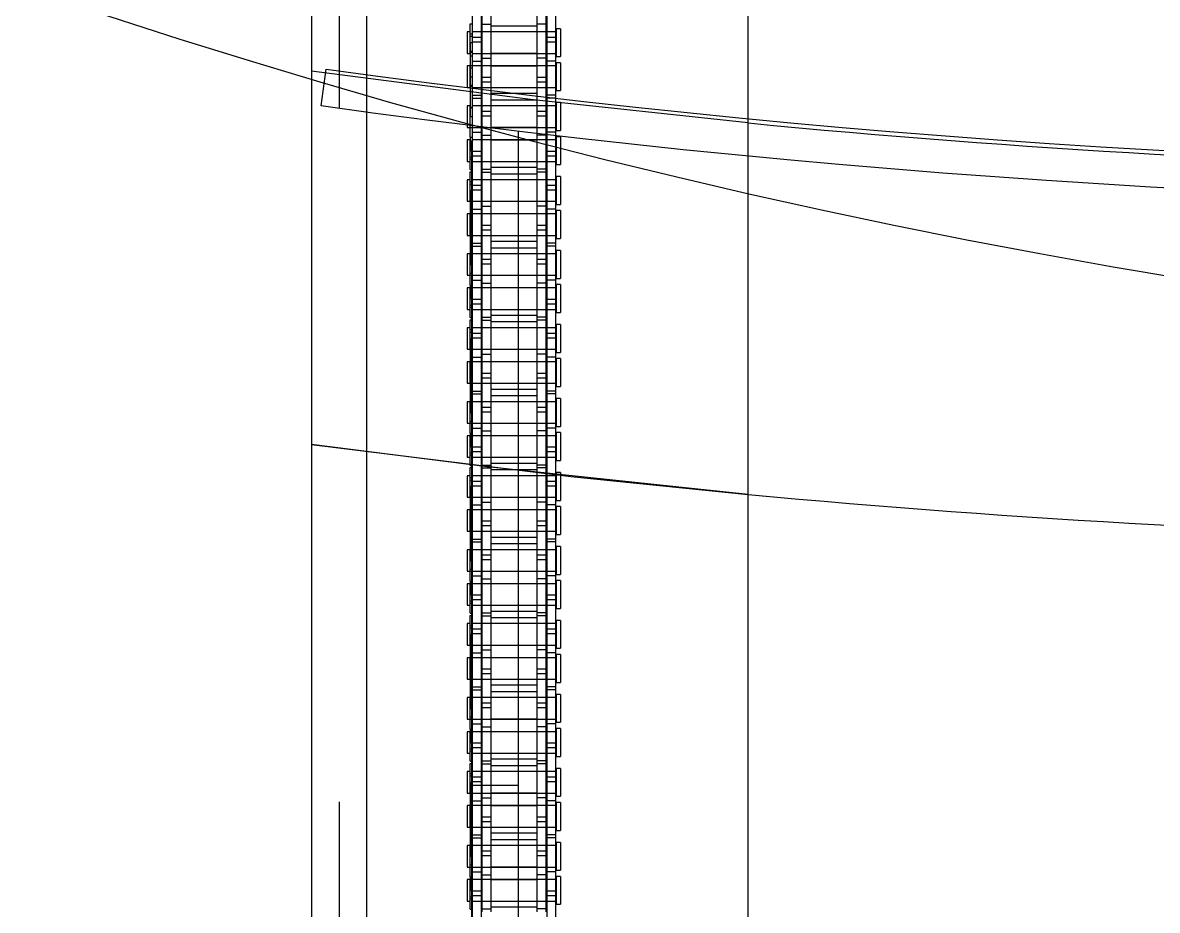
# Model space of a CAD drawing. Header units: metres. Extents: x 0 to 63075, y 0 to 44550.
# Drawn here: x 14051 to 14245.8, y 30337.3 to 30489.7 of the extents above; entities that cross this region are included whole.
import ezdxf

# ---------------------------------------------------------------- set-up
doc = ezdxf.new("R2010")
doc.units = ezdxf.units.M
doc.header["$LTSCALE"] = 75
doc.linetypes.add('HIDDEN2', pattern=[4.7625, 3.175, -1.5875])
for name, color, linetype in [('SDM', 7, 'Continuous'), ('SL1', 8, 'Continuous'), ('SL4', 4, 'Continuous'), ('ST1', 7, 'HIDDEN2')]:
    doc.layers.add(name, color=color, linetype=linetype)

# ---------------------------------------------------------------- blocks, each defined once
blk = doc.blocks.new('A$Cf5d57027')
at = {"layer": 'SL1'}
blk.add_arc((6187.34, 9148.65), 1221.5, 121.07475, 67.29436, dxfattribs=at)
blk = doc.blocks.new('A$Ca53c419a')
at = {"layer": 'SL4'}
for p, q in [((4619.72, 495.77), (3669.71, 495.77)), ((3669.71, 486.24), (4459.48, 486.24)), ((3669.71, 420.77), (4338.53, 420.77))]:
    blk.add_line(p, q, dxfattribs=at)
for radius, start, end in [(1821.51, 174.66806, 179.06464), (1821.5, 174.66803, 179.06464), (1758, 174.47485, 179.03085)]:
    blk.add_arc((5821.72, 251.5), radius, start, end, dxfattribs=at)
at = {"layer": 'ST1'}
for p, q in [((4074.85, 494.09), (4081.14, 493.22)), ((4669.71, 491), (3669.71, 491)), ((3669.71, 486.24), (4459.48, 486.24)), ((3830.73, 468.22), (4071.45, 468.22)), ((3939.19, 468.16), (3930.1, 468.16)), ((3936.9, 468.49), (3936.9, 468.16)), ((3936.9, 468.49), (3940.13, 468.49)), ((3941.97, 469), (3938.28, 469)), ((3938.28, 469), (3938.28, 468.53)), ((3938.28, 468.53), (3941.97, 468.53)), ((3938.28, 468.16), (3938.28, 466.64)), ((3938.28, 468.16), (3938.28, 453.66)), ((3938.65, 468.53), (3938.65, 468.16)), ((3939.02, 468.49), (3939.02, 468.16)), ((3940.05, 468.16), (3939.19, 468.16)), ((3939.19, 466.64), (3939.19, 468.16)), ((3949.15, 468.16), (3940.05, 468.16)), ((3940.05, 468.16), (3940.05, 466.64)), ((3940.13, 468.49), (3940.13, 468.16)), ((3942.42, 468.49), (3940.13, 468.49)), ((3941.6, 468.16), (3941.6, 468.53)), ((3941.75, 468.49), (3941.75, 468.16)), ((3941.97, 468.53), (3941.97, 469)), ((3941.97, 466.64), (3941.97, 468.16)), ((3941.97, 453.66), (3941.97, 468.16)), ((3942.42, 468.49), (3945.97, 468.49)), ((3942.42, 468.49), (3942.42, 468.16)), ((3943.3, 468.16), (3943.3, 466.64)), ((3947.82, 469), (3944.13, 469)), ((3944.13, 469), (3944.13, 468.53)), ((3944.13, 468.53), (3947.82, 468.53)), ((3944.13, 468.49), (3944.13, 466.64)), ((3944.13, 468.16), (3944.13, 453.66)), ((3944.5, 468.53), (3944.5, 468.16)), ((3945.97, 468.49), (3945.97, 468.16)), ((3958.67, 468.49), (3945.97, 468.49)), ((3947.45, 468.16), (3947.45, 468.53)), ((3947.59, 468.49), (3947.59, 468.16)), ((3947.82, 468.53), (3947.82, 469)), ((3947.82, 466.64), (3947.82, 468.16)), ((3947.82, 453.66), (3947.82, 468.16)), ((3949.15, 468.16), (3949.15, 466.64)), ((3955.5, 468.16), (3949.15, 468.16)), ((3949.65, 468.16), (3949.65, 466.64)), ((3954.67, 469), (3950.98, 469)), ((3950.98, 469), (3950.98, 468.53)), ((3950.98, 468.53), (3954.67, 468.53)), ((3950.98, 468.16), (3950.98, 466.64)), ((3950.98, 468.16), (3950.98, 453.66)), ((3951.21, 468.49), (3951.21, 468.16)), ((3951.35, 468.53), (3951.35, 468.16)), ((3952.83, 468.49), (3952.83, 468.16)), ((3954.3, 468.16), (3954.3, 468.53)), ((3954.67, 468.53), (3954.67, 469)), ((3954.67, 466.64), (3954.67, 468.49)), ((3954.67, 453.66), (3954.67, 468.16)), ((3955.5, 468.16), (3955.5, 466.64)), ((3964.59, 468.16), (3955.5, 468.16)), ((3956.38, 468.16), (3956.38, 468.49)), ((3960.52, 469), (3956.83, 469)), ((3956.83, 469), (3956.83, 468.53)), ((3956.83, 468.53), (3960.52, 468.53)), ((3956.83, 468.16), (3956.83, 466.64)), ((3956.83, 468.16), (3956.83, 453.66)), ((3957.06, 468.49), (3957.06, 468.16)), ((3957.2, 468.53), (3957.2, 468.16)), ((3958.18, 468.22), (3958.18, 460.28)), ((3958.67, 468.49), (3958.67, 468.16)), ((3958.67, 468.49), (3961.91, 468.49)), ((3958.75, 466.64), (3958.75, 468.16)), ((3959.61, 468.16), (3959.61, 466.64)), ((3959.78, 468.49), (3959.78, 468.16)), ((3960.15, 468.16), (3960.15, 468.53)), ((3960.52, 468.53), (3960.52, 469)), ((3960.52, 466.64), (3960.52, 468.16)), ((3960.52, 453.66), (3960.52, 468.16)), ((3961.91, 468.49), (3961.91, 468.16)), ((3962.3, 468.49), (3962.3, 468.16)), ((3962.3, 468.49), (3965.53, 468.49)), ((3967.37, 469), (3963.68, 469)), ((3963.68, 469), (3963.68, 468.53)), ((3963.68, 468.53), (3967.37, 468.53)), ((3963.68, 468.16), (3963.68, 466.64)), ((3963.68, 468.16), (3963.68, 453.66)), ((3964.05, 468.53), (3964.05, 468.16)), ((3964.42, 468.49), (3964.42, 468.16)), ((3965.45, 468.16), (3964.59, 468.16)), ((3964.59, 466.64), (3964.59, 468.16)), ((3974.55, 468.16), (3965.45, 468.16)), ((3965.45, 468.16), (3965.45, 466.64)), ((3965.53, 468.49), (3965.53, 468.16)), ((3967.82, 468.49), (3965.53, 468.49)), ((3967, 468.16), (3967, 468.53)), ((3967.15, 468.49), (3967.15, 468.16)), ((3967.37, 468.53), (3967.37, 469)), ((3967.37, 466.64), (3967.37, 468.16)), ((3967.37, 453.66), (3967.37, 468.16)), ((3967.82, 468.49), (3971.37, 468.49)), ((3967.82, 468.49), (3967.82, 468.16)), ((3968.7, 468.16), (3968.7, 466.64)), ((3973.22, 469), (3969.53, 469)), ((3969.53, 469), (3969.53, 468.53)), ((3969.53, 468.53), (3973.22, 468.53)), ((3969.53, 468.49), (3969.53, 466.64)), ((3969.53, 468.16), (3969.53, 453.66)), ((3969.9, 468.53), (3969.9, 468.16)), ((3971.37, 468.49), (3971.37, 468.16)), ((3984.07, 468.49), (3971.37, 468.49)), ((3972.85, 468.16), (3972.85, 468.53)), ((3972.99, 468.49), (3972.99, 468.16)), ((3973.22, 468.53), (3973.22, 469)), ((3973.22, 466.64), (3973.22, 468.16)), ((3973.22, 453.66), (3973.22, 468.16)), ((3974.55, 468.16), (3974.55, 466.64)), ((3980.9, 468.16), (3974.55, 468.16)), ((3975.05, 468.16), (3975.05, 466.64)), ((3980.07, 469), (3976.38, 469)), ((3976.38, 469), (3976.38, 468.53)), ((3976.38, 468.53), (3980.07, 468.53)), ((3976.38, 468.16), (3976.38, 466.64)), ((3976.38, 468.16), (3976.38, 453.66)), ((3976.61, 468.49), (3976.61, 468.16)), ((3976.75, 468.53), (3976.75, 468.16)), ((3978.23, 468.49), (3978.23, 468.16)), ((3979.7, 468.16), (3979.7, 468.53)), ((3980.07, 468.53), (3980.07, 469)), ((3980.07, 466.64), (3980.07, 468.49)), ((3980.07, 453.66), (3980.07, 468.16)), ((3980.9, 468.16), (3980.9, 466.64)), ((3989.99, 468.16), (3980.9, 468.16)), ((3981.78, 468.16), (3981.78, 468.49)), ((3985.92, 469), (3982.23, 469)), ((3982.23, 469), (3982.23, 468.53)), ((3982.23, 468.53), (3985.92, 468.53)), ((3982.23, 468.16), (3982.23, 466.64)), ((3982.23, 468.16), (3982.23, 453.66)), ((3982.46, 468.49), (3982.46, 468.16)), ((3982.6, 468.53), (3982.6, 468.16)), ((3984.07, 468.49), (3984.07, 468.16)), ((3984.07, 468.49), (3987.31, 468.49)), ((3984.15, 466.64), (3984.15, 468.16)), ((3985.01, 468.16), (3985.01, 466.64)), ((3985.18, 468.49), (3985.18, 468.16)), ((3985.55, 468.16), (3985.55, 468.53)), ((3985.92, 468.53), (3985.92, 469)), ((3985.92, 466.64), (3985.92, 468.16)), ((3985.92, 453.66), (3985.92, 468.16)), ((3987.31, 468.49), (3987.31, 468.16)), ((3987.7, 468.49), (3987.7, 468.16)), ((3987.7, 468.49), (3990.93, 468.49)), ((3992.77, 469), (3989.08, 469)), ((3989.08, 469), (3989.08, 468.53)), ((3989.08, 468.53), (3992.77, 468.53)), ((3989.08, 468.16), (3989.08, 466.64)), ((3989.08, 468.16), (3989.08, 453.66)), ((3989.45, 468.53), (3989.45, 468.16)), ((3989.82, 468.49), (3989.82, 468.16)), ((3990.85, 468.16), (3989.99, 468.16)), ((3989.99, 466.64), (3989.99, 468.16)), ((3999.95, 468.16), (3990.85, 468.16)), ((3990.85, 468.16), (3990.85, 466.64)), ((3990.93, 468.49), (3990.93, 468.16)), ((3993.22, 468.49), (3990.93, 468.49)), ((3992.4, 468.16), (3992.4, 468.53)), ((3992.55, 468.49), (3992.55, 468.16)), ((3992.77, 468.53), (3992.77, 469)), ((3992.77, 466.64), (3992.77, 468.16)), ((3992.77, 453.66), (3992.77, 468.16)), ((3993.22, 468.49), (3996.77, 468.49)), ((3993.22, 468.49), (3993.22, 468.16)), ((3994.1, 468.16), (3994.1, 466.64)), ((3998.62, 469), (3994.93, 469)), ((3994.93, 469), (3994.93, 468.53)), ((3994.93, 468.53), (3998.62, 468.53)), ((3994.93, 468.49), (3994.93, 466.64)), ((3994.93, 468.16), (3994.93, 453.66)), ((3995.3, 468.53), (3995.3, 468.16)), ((3996.77, 468.49), (3996.77, 468.16)), ((4009.47, 468.49), (3996.77, 468.49)), ((3998.25, 468.16), (3998.25, 468.53)), ((3998.39, 468.49), (3998.39, 468.16)), ((3998.62, 468.53), (3998.62, 469)), ((3998.62, 466.64), (3998.62, 468.16)), ((3998.62, 453.66), (3998.62, 468.16)), ((3999.95, 468.16), (3999.95, 466.64)), ((4006.3, 468.16), (3999.95, 468.16)), ((4000.45, 468.16), (4000.45, 466.64)), ((4005.47, 469), (4001.78, 469)), ((4001.78, 469), (4001.78, 468.53)), ((4001.78, 468.53), (4005.47, 468.53)), ((4001.78, 468.16), (4001.78, 466.64)), ((4001.78, 468.16), (4001.78, 453.66)), ((4002.01, 468.49), (4002.01, 468.16)), ((4002.15, 468.53), (4002.15, 468.16)), ((4003.63, 468.49), (4003.63, 468.16)), ((4005.1, 468.16), (4005.1, 468.53)), ((4005.47, 468.53), (4005.47, 469)), ((4005.47, 466.64), (4005.47, 468.49)), ((4005.47, 453.66), (4005.47, 468.16)), ((4006.3, 468.16), (4006.3, 466.64)), ((4015.39, 468.16), (4006.3, 468.16)), ((4007.18, 468.16), (4007.18, 468.49)), ((4011.32, 469), (4007.63, 469)), ((4007.63, 469), (4007.63, 468.53)), ((4007.63, 468.53), (4011.32, 468.53)), ((4007.63, 468.16), (4007.63, 466.64)), ((4007.63, 468.16), (4007.63, 453.66)), ((4007.86, 468.49), (4007.86, 468.16)), ((4008, 468.53), (4008, 468.16)), ((4009.47, 468.49), (4009.47, 468.16)), ((4009.47, 468.49), (4012.71, 468.49)), ((4009.55, 466.64), (4009.55, 468.16)), ((4010.41, 468.16), (4010.41, 466.64)), ((4010.58, 468.49), (4010.58, 468.16)), ((4010.95, 468.16), (4010.95, 468.53)), ((4011.32, 468.53), (4011.32, 469)), ((4011.32, 466.64), (4011.32, 468.16)), ((4011.32, 453.66), (4011.32, 468.16)), ((4012.71, 468.49), (4012.71, 468.16)), ((4013.1, 468.49), (4013.1, 468.16)), ((4013.1, 468.49), (4016.33, 468.49)), ((4018.17, 469), (4014.48, 469)), ((4014.48, 469), (4014.48, 468.53)), ((4014.48, 468.53), (4018.17, 468.53)), ((4014.48, 468.16), (4014.48, 466.64)), ((4014.48, 468.16), (4014.48, 453.66)), ((4014.85, 468.53), (4014.85, 468.16)), ((4015.22, 468.49), (4015.22, 468.16)), ((4016.25, 468.16), (4015.39, 468.16)), ((4015.39, 466.64), (4015.39, 468.16)), ((4025.35, 468.16), (4016.25, 468.16)), ((4016.25, 468.16), (4016.25, 466.64)), ((4016.33, 468.49), (4016.33, 468.16)), ((4018.62, 468.49), (4016.33, 468.49)), ((4017.8, 468.16), (4017.8, 468.53)), ((4017.95, 468.49), (4017.95, 468.16)), ((4018.17, 468.53), (4018.17, 469)), ((4018.17, 466.64), (4018.17, 468.16)), ((4018.17, 453.66), (4018.17, 468.16)), ((4018.62, 468.49), (4022.17, 468.49)), ((4018.62, 468.49), (4018.62, 468.16)), ((4019.5, 468.16), (4019.5, 466.64)), ((4024.02, 469), (4020.33, 469)), ((4020.33, 469), (4020.33, 468.53)), ((4020.33, 468.53), (4024.02, 468.53)), ((4020.33, 468.49), (4020.33, 466.64)), ((4020.33, 468.16), (4020.33, 453.66)), ((4020.7, 468.53), (4020.7, 468.16)), ((4022.17, 468.49), (4022.17, 468.16)), ((4034.87, 468.49), (4022.17, 468.49)), ((4023.65, 468.16), (4023.65, 468.53)), ((4023.79, 468.49), (4023.79, 468.16)), ((4024.02, 468.53), (4024.02, 469)), ((4024.02, 466.64), (4024.02, 468.16)), ((4024.02, 453.66), (4024.02, 468.16)), ((4025.35, 468.16), (4025.35, 466.64)), ((4031.7, 468.16), (4025.35, 468.16)), ((4025.85, 468.16), (4025.85, 466.64)), ((4030.87, 469), (4027.18, 469)), ((4027.18, 469), (4027.18, 468.53)), ((4027.18, 468.53), (4030.87, 468.53)), ((4027.18, 468.16), (4027.18, 466.64)), ((4027.18, 468.16), (4027.18, 453.66)), ((4027.41, 468.49), (4027.41, 468.16)), ((4027.55, 468.53), (4027.55, 468.16)), ((4029.03, 468.49), (4029.03, 468.16)), ((4030.5, 468.16), (4030.5, 468.53)), ((4030.87, 468.53), (4030.87, 469)), ((4030.87, 466.64), (4030.87, 468.49)), ((4030.87, 453.66), (4030.87, 468.16)), ((4031.7, 468.16), (4031.7, 466.64)), ((4040.79, 468.16), (4031.7, 468.16)), ((4032.58, 468.16), (4032.58, 468.49)), ((4036.72, 469), (4033.03, 469)), ((4033.03, 469), (4033.03, 468.53)), ((4033.03, 468.53), (4036.72, 468.53)), ((4033.03, 468.16), (4033.03, 466.64)), ((4033.03, 468.16), (4033.03, 453.66)), ((4033.26, 468.49), (4033.26, 468.16)), ((4033.4, 468.53), (4033.4, 468.16)), ((4034.87, 468.49), (4034.87, 468.16)), ((4034.87, 468.49), (4038.11, 468.49)), ((4034.95, 466.64), (4034.95, 468.16)), ((4035.81, 468.16), (4035.81, 466.64)), ((4035.98, 468.49), (4035.98, 468.16)), ((4036.35, 468.16), (4036.35, 468.53)), ((4036.72, 468.53), (4036.72, 469)), ((4036.72, 466.64), (4036.72, 468.16)), ((4036.72, 453.66), (4036.72, 468.16)), ((4038.11, 468.49), (4038.11, 468.16)), ((4038.5, 468.49), (4038.5, 468.16)), ((4038.5, 468.49), (4041.73, 468.49)), ((4043.57, 469), (4039.88, 469)), ((4039.88, 469), (4039.88, 468.53)), ((4039.88, 468.53), (4043.57, 468.53)), ((4039.88, 468.16), (4039.88, 466.64)), ((4039.88, 468.16), (4039.88, 453.66)), ((4040.25, 468.53), (4040.25, 468.16)), ((4040.62, 468.49), (4040.62, 468.16)), ((4041.65, 468.16), (4040.79, 468.16)), ((4040.79, 466.64), (4040.79, 468.16)), ((4050.75, 468.16), (4041.65, 468.16)), ((4041.65, 468.16), (4041.65, 466.64)), ((4041.73, 468.49), (4041.73, 468.16)), ((4044.02, 468.49), (4041.73, 468.49)), ((4043.2, 468.16), (4043.2, 468.53)), ((4043.35, 468.49), (4043.35, 468.16)), ((4043.57, 468.53), (4043.57, 469)), ((4043.57, 466.64), (4043.57, 468.16)), ((4043.57, 453.66), (4043.57, 468.16)), ((4044.02, 468.49), (4047.57, 468.49)), ((4044.02, 468.49), (4044.02, 468.16)), ((4044.9, 468.16), (4044.9, 466.64)), ((4049.42, 469), (4045.73, 469)), ((4045.73, 469), (4045.73, 468.53)), ((4045.73, 468.53), (4049.42, 468.53)), ((4045.73, 468.49), (4045.73, 466.64)), ((4045.73, 468.16), (4045.73, 453.66)), ((4046.1, 468.53), (4046.1, 468.16)), ((4047.57, 468.49), (4047.57, 468.16)), ((4060.27, 468.49), (4047.57, 468.49)), ((4049.05, 468.16), (4049.05, 468.53)), ((4049.19, 468.49), (4049.19, 468.16)), ((4049.42, 468.53), (4049.42, 469)), ((4049.42, 466.64), (4049.42, 468.16)), ((4049.42, 453.66), (4049.42, 468.16)), ((4050.75, 468.16), (4050.75, 466.64)), ((4057.1, 468.16), (4050.75, 468.16)), ((4051.25, 468.16), (4051.25, 466.64)), ((4056.27, 469), (4052.58, 469)), ((4052.58, 469), (4052.58, 468.53)), ((4052.58, 468.53), (4056.27, 468.53)), ((4052.58, 468.16), (4052.58, 466.64)), ((4052.58, 468.16), (4052.58, 453.66)), ((4052.81, 468.49), (4052.81, 468.16)), ((4052.95, 468.53), (4052.95, 468.16)), ((4054.43, 468.49), (4054.43, 468.16)), ((4055.9, 468.16), (4055.9, 468.53)), ((4056.27, 468.53), (4056.27, 469)), ((4056.27, 466.64), (4056.27, 468.49)), ((4056.27, 453.66), (4056.27, 468.16)), ((4057.1, 468.16), (4057.1, 466.64)), ((4066.19, 468.16), (4057.1, 468.16)), ((4057.98, 468.16), (4057.98, 468.49)), ((4062.12, 469), (4058.43, 469)), ((4058.43, 469), (4058.43, 468.53)), ((4058.43, 468.53), (4062.12, 468.53)), ((4058.43, 468.16), (4058.43, 466.64)), ((4058.43, 468.16), (4058.43, 453.66)), ((4058.66, 468.49), (4058.66, 468.16)), ((4058.8, 468.53), (4058.8, 468.16)), ((4060.27, 468.49), (4060.27, 468.16)), ((4060.27, 468.49), (4063.51, 468.49)), ((4060.35, 466.64), (4060.35, 468.16)), ((4061.21, 468.16), (4061.21, 466.64)), ((4061.38, 468.49), (4061.38, 468.16)), ((4061.75, 468.16), (4061.75, 468.53)), ((4062.12, 468.53), (4062.12, 469)), ((4062.12, 466.64), (4062.12, 468.16)), ((4062.12, 453.66), (4062.12, 468.16)), ((4063.51, 468.49), (4063.51, 468.16)), ((4063.9, 468.49), (4063.9, 468.16)), ((4063.9, 468.49), (4067.13, 468.49)), ((4068.97, 469), (4065.28, 469)), ((4065.28, 469), (4065.28, 468.53)), ((4065.28, 468.53), (4068.97, 468.53)), ((4065.28, 468.16), (4065.28, 466.64)), ((4065.28, 468.16), (4065.28, 453.66)), ((4065.65, 468.53), (4065.65, 468.16)), ((4066.02, 468.49), (4066.02, 468.16)), ((4067.05, 468.16), (4066.19, 468.16)), ((4066.19, 466.64), (4066.19, 468.16)), ((4076.15, 468.16), (4067.05, 468.16)), ((4067.05, 468.16), (4067.05, 466.64)), ((4067.13, 468.49), (4067.13, 468.16)), ((4069.42, 468.49), (4067.13, 468.49)), ((4068.6, 468.16), (4068.6, 468.53)), ((4068.75, 468.49), (4068.75, 468.16)), ((4068.97, 468.53), (4068.97, 469)), ((4068.97, 466.64), (4068.97, 468.16)), ((4068.97, 453.66), (4068.97, 468.16)), ((4069.42, 468.49), (4072.97, 468.49)), ((4069.42, 468.49), (4069.42, 468.16)), ((4070.3, 468.16), (4070.3, 466.64)), ((4074.82, 469), (4071.13, 469)), ((4071.13, 469), (4071.13, 468.53)), ((4071.13, 468.53), (4074.82, 468.53)), ((4071.13, 468.49), (4071.13, 466.64)), ((4071.13, 468.16), (4071.13, 453.66)), ((4071.5, 468.53), (4071.5, 468.16)), ((4072.97, 468.49), (4072.97, 468.16)), ((4085.67, 468.49), (4072.97, 468.49)), ((4074.45, 468.16), (4074.45, 468.53)), ((4074.59, 468.49), (4074.59, 468.16)), ((4074.82, 468.53), (4074.82, 469)), ((4074.82, 466.64), (4074.82, 468.16)), ((4074.82, 453.66), (4074.82, 468.16)), ((4076.15, 468.16), (4076.15, 466.64)), ((4082.5, 468.16), (4076.15, 468.16)), ((4076.65, 468.16), (4076.65, 466.64)), ((4081.67, 469), (4077.98, 469)), ((4077.98, 469), (4077.98, 468.53)), ((4077.98, 468.53), (4081.67, 468.53)), ((4077.98, 468.16), (4077.98, 466.64)), ((4077.98, 468.16), (4077.98, 453.66)), ((4078.21, 468.49), (4078.21, 468.16)), ((4078.35, 468.53), (4078.35, 468.16)), ((4079.83, 468.49), (4079.83, 468.16)), ((4081.3, 468.16), (4081.3, 468.53)), ((4081.67, 468.53), (4081.67, 469)), ((4081.67, 466.64), (4081.67, 468.49)), ((4081.67, 453.66), (4081.67, 468.16)), ((4082.5, 468.16), (4082.5, 466.64)), ((4091.59, 468.16), (4082.5, 468.16)), ((4083.38, 468.16), (4083.38, 468.49)), ((4087.52, 469), (4083.83, 469)), ((4083.83, 469), (4083.83, 468.53)), ((4083.83, 468.53), (4087.52, 468.53)), ((4083.83, 468.16), (4083.83, 466.64)), ((4083.83, 468.16), (4083.83, 453.66)), ((4084.06, 468.49), (4084.06, 468.16)), ((4084.2, 468.53), (4084.2, 468.16)), ((4085.67, 468.49), (4085.67, 468.16)), ((4085.67, 468.49), (4088.91, 468.49)), ((4085.75, 466.64), (4085.75, 468.16)), ((4086.61, 468.16), (4086.61, 466.64)), ((4086.78, 468.49), (4086.78, 468.16)), ((4087.15, 468.16), (4087.15, 468.53)), ((4087.52, 468.53), (4087.52, 469)), ((4087.52, 466.64), (4087.52, 468.16)), ((4087.52, 453.66), (4087.52, 468.16)), ((4088.91, 468.49), (4088.91, 468.16)), ((3939.19, 466.64), (3930.1, 466.64)), ((3942.8, 466.49), (3936.45, 466.49)), ((3936.95, 466.49), (3936.95, 464.97)), ((3938.28, 466.49), (3938.28, 464.97)), ((3940.05, 466.64), (3939.19, 466.64)), ((3949.15, 466.64), (3940.05, 466.64)), ((3941.97, 464.97), (3941.97, 466.49)), ((3942.8, 466.49), (3942.8, 464.97)), ((3951.89, 466.49), (3942.8, 466.49)), ((3944.13, 466.49), (3944.13, 464.97)), ((3946.05, 464.97), (3946.05, 466.49)), ((3946.91, 466.49), (3946.91, 464.97)), ((3947.82, 464.97), (3947.82, 466.49)), ((3955.5, 466.64), (3949.15, 466.64)), ((3950.98, 466.49), (3950.98, 464.97)), ((3952.75, 466.49), (3951.89, 466.49)), ((3951.89, 464.97), (3951.89, 466.49)), ((3961.85, 466.49), (3952.75, 466.49)), ((3952.75, 466.49), (3952.75, 464.97)), ((3954.67, 464.97), (3954.67, 466.49)), ((3964.59, 466.64), (3955.5, 466.64)), ((3956, 466.49), (3956, 464.97)), ((3956.83, 466.49), (3956.83, 464.97)), ((3960.52, 464.97), (3960.52, 466.49)), ((3961.85, 466.49), (3961.85, 464.97)), ((3968.2, 466.49), (3961.85, 466.49)), ((3962.35, 466.49), (3962.35, 464.97)), ((3963.68, 466.49), (3963.68, 464.97)), ((3965.45, 466.64), (3964.59, 466.64)), ((3974.55, 466.64), (3965.45, 466.64)), ((3967.37, 464.97), (3967.37, 466.49)), ((3968.2, 466.49), (3968.2, 464.97)), ((3977.29, 466.49), (3968.2, 466.49)), ((3969.53, 466.49), (3969.53, 464.97)), ((3971.45, 464.97), (3971.45, 466.49)), ((3972.31, 466.49), (3972.31, 464.97)), ((3973.22, 464.97), (3973.22, 466.49)), ((3980.9, 466.64), (3974.55, 466.64)), ((3976.38, 466.49), (3976.38, 464.97)), ((3978.15, 466.49), (3977.29, 466.49)), ((3977.29, 464.97), (3977.29, 466.49)), ((3987.25, 466.49), (3978.15, 466.49)), ((3978.15, 466.49), (3978.15, 464.97)), ((3980.07, 464.97), (3980.07, 466.49)), ((3989.99, 466.64), (3980.9, 466.64)), ((3981.4, 466.49), (3981.4, 464.97)), ((3982.23, 466.49), (3982.23, 464.97)), ((3985.92, 464.97), (3985.92, 466.49)), ((3987.25, 466.49), (3987.25, 464.97)), ((3993.6, 466.49), (3987.25, 466.49)), ((3987.75, 466.49), (3987.75, 464.97)), ((3989.08, 466.49), (3989.08, 464.97)), ((3990.85, 466.64), (3989.99, 466.64)), ((3999.95, 466.64), (3990.85, 466.64)), ((3992.77, 464.97), (3992.77, 466.49)), ((3993.6, 466.49), (3993.6, 464.97)), ((4002.69, 466.49), (3993.6, 466.49)), ((3994.93, 466.49), (3994.93, 464.97)), ((3996.85, 464.97), (3996.85, 466.49)), ((3997.71, 466.49), (3997.71, 464.97)), ((3998.62, 464.97), (3998.62, 466.49)), ((4006.3, 466.64), (3999.95, 466.64)), ((4001.78, 466.49), (4001.78, 464.97)), ((4003.55, 466.49), (4002.69, 466.49)), ((4002.69, 464.97), (4002.69, 466.49)), ((4012.65, 466.49), (4003.55, 466.49)), ((4003.55, 466.49), (4003.55, 464.97)), ((4005.47, 464.97), (4005.47, 466.49)), ((4015.39, 466.64), (4006.3, 466.64)), ((4006.8, 466.49), (4006.8, 464.97)), ((4007.63, 466.49), (4007.63, 464.97)), ((4011.32, 464.97), (4011.32, 466.49)), ((4012.65, 466.49), (4012.65, 464.97)), ((4019, 466.49), (4012.65, 466.49)), ((4013.15, 466.49), (4013.15, 464.97)), ((4014.48, 466.49), (4014.48, 464.97)), ((4016.25, 466.64), (4015.39, 466.64)), ((4025.35, 466.64), (4016.25, 466.64)), ((4018.17, 464.97), (4018.17, 466.49)), ((4019, 466.49), (4019, 464.97)), ((4028.09, 466.49), (4019, 466.49)), ((4020.33, 466.49), (4020.33, 464.97)), ((4022.25, 464.97), (4022.25, 466.49)), ((4023.11, 466.49), (4023.11, 464.97)), ((4024.02, 464.97), (4024.02, 466.49)), ((4031.7, 466.64), (4025.35, 466.64)), ((4027.18, 466.49), (4027.18, 464.97)), ((4028.95, 466.49), (4028.09, 466.49)), ((4028.09, 464.97), (4028.09, 466.49)), ((4038.05, 466.49), (4028.95, 466.49)), ((4028.95, 466.49), (4028.95, 464.97)), ((4030.87, 464.97), (4030.87, 466.49)), ((4040.79, 466.64), (4031.7, 466.64)), ((4032.2, 466.49), (4032.2, 464.97)), ((4033.03, 466.49), (4033.03, 464.97)), ((4036.72, 464.97), (4036.72, 466.49)), ((4038.05, 466.49), (4038.05, 464.97)), ((4044.4, 466.49), (4038.05, 466.49)), ((4038.55, 466.49), (4038.55, 464.97)), ((4039.88, 466.49), (4039.88, 464.97)), ((4041.65, 466.64), (4040.79, 466.64)), ((4050.75, 466.64), (4041.65, 466.64)), ((4043.57, 464.97), (4043.57, 466.49)), ((4044.4, 466.49), (4044.4, 464.97)), ((4053.49, 466.49), (4044.4, 466.49)), ((4045.73, 466.49), (4045.73, 464.97)), ((4047.65, 464.97), (4047.65, 466.49)), ((4048.51, 466.49), (4048.51, 464.97)), ((4049.42, 464.97), (4049.42, 466.49)), ((4057.1, 466.64), (4050.75, 466.64)), ((4052.58, 466.49), (4052.58, 464.97)), ((4054.35, 466.49), (4053.49, 466.49)), ((4053.49, 464.97), (4053.49, 466.49)), ((4063.45, 466.49), (4054.35, 466.49)), ((4054.35, 466.49), (4054.35, 464.97)), ((4056.27, 464.97), (4056.27, 466.49)), ((4066.19, 466.64), (4057.1, 466.64)), ((4057.6, 466.49), (4057.6, 464.97)), ((4058.43, 466.49), (4058.43, 464.97)), ((4062.12, 464.97), (4062.12, 466.49)), ((4063.45, 466.49), (4063.45, 464.97)), ((4069.8, 466.49), (4063.45, 466.49)), ((4063.95, 466.49), (4063.95, 464.97)), ((4065.28, 466.49), (4065.28, 464.97)), ((4067.05, 466.64), (4066.19, 466.64)), ((4076.15, 466.64), (4067.05, 466.64)), ((4068.97, 464.97), (4068.97, 466.49)), ((4069.8, 466.49), (4069.8, 464.97)), ((4078.89, 466.49), (4069.8, 466.49)), ((4071.13, 466.49), (4071.13, 464.97)), ((4073.05, 464.97), (4073.05, 466.49)), ((4073.91, 466.49), (4073.91, 464.97)), ((4074.82, 464.97), (4074.82, 466.49)), ((4082.5, 466.64), (4076.15, 466.64)), ((4077.98, 466.49), (4077.98, 464.97)), ((4079.75, 466.49), (4078.89, 466.49)), ((4078.89, 464.97), (4078.89, 466.49)), ((4088.85, 466.49), (4079.75, 466.49)), ((4079.75, 466.49), (4079.75, 464.97)), ((4081.67, 464.97), (4081.67, 466.49)), ((4091.59, 466.64), (4082.5, 466.64)), ((4083, 466.49), (4083, 464.97)), ((4083.83, 466.49), (4083.83, 464.97)), ((4087.52, 464.97), (4087.52, 466.49)), ((4088.85, 466.49), (4088.85, 464.97)), ((4095.2, 466.49), (4088.85, 466.49)), ((3942.8, 464.97), (3936.45, 464.97)), ((3937.23, 457.04), (3937.23, 464.97)), ((3938.28, 464.97), (3938.28, 457.04)), ((3941.97, 457.04), (3941.97, 464.97)), ((3942.01, 464.97), (3942.01, 457.04)), ((3951.89, 464.97), (3942.8, 464.97)), ((3944.09, 457.04), (3944.09, 464.97)), ((3944.13, 464.97), (3944.13, 457.04)), ((3947.82, 457.04), (3947.82, 464.97)), ((3948.87, 464.97), (3948.87, 457.04)), ((3949.93, 457.04), (3949.93, 464.97)), ((3950.98, 464.97), (3950.98, 457.04)), ((3952.75, 464.97), (3951.89, 464.97)), ((3961.85, 464.97), (3952.75, 464.97)), ((3954.67, 457.04), (3954.67, 464.97)), ((3954.71, 464.97), (3954.71, 457.04)), ((3956.79, 457.04), (3956.79, 464.97)), ((3956.83, 464.97), (3956.83, 457.04)), ((3960.52, 457.04), (3960.52, 464.97)), ((3961.57, 464.97), (3961.57, 457.04)), ((3968.2, 464.97), (3961.85, 464.97)), ((3962.63, 457.04), (3962.63, 464.97)), ((3963.68, 464.97), (3963.68, 457.04)), ((3967.37, 457.04), (3967.37, 464.97)), ((3967.41, 464.97), (3967.41, 457.04)), ((3977.29, 464.97), (3968.2, 464.97)), ((3969.49, 457.04), (3969.49, 464.97)), ((3969.53, 464.97), (3969.53, 457.04)), ((3973.22, 457.04), (3973.22, 464.97)), ((3974.27, 464.97), (3974.27, 457.04)), ((3975.33, 457.04), (3975.33, 464.97)), ((3976.38, 464.97), (3976.38, 457.04)), ((3978.15, 464.97), (3977.29, 464.97)), ((3987.25, 464.97), (3978.15, 464.97)), ((3980.07, 457.04), (3980.07, 464.97)), ((3980.11, 464.97), (3980.11, 457.04)), ((3982.19, 457.04), (3982.19, 464.97)), ((3982.23, 464.97), (3982.23, 457.04)), ((3985.92, 457.04), (3985.92, 464.97)), ((3986.97, 464.97), (3986.97, 457.04)), ((3993.6, 464.97), (3987.25, 464.97)), ((3988.03, 457.04), (3988.03, 464.97)), ((3989.08, 464.97), (3989.08, 457.04)), ((3992.77, 457.04), (3992.77, 464.97)), ((3992.81, 464.97), (3992.81, 457.04)), ((4002.69, 464.97), (3993.6, 464.97)), ((3994.89, 457.04), (3994.89, 464.97)), ((3994.93, 464.97), (3994.93, 457.04)), ((3998.62, 457.04), (3998.62, 464.97)), ((3999.67, 464.97), (3999.67, 457.04)), ((4000.73, 457.04), (4000.73, 464.97)), ((4001.78, 464.97), (4001.78, 457.04)), ((4003.55, 464.97), (4002.69, 464.97)), ((4012.65, 464.97), (4003.55, 464.97)), ((4005.47, 457.04), (4005.47, 464.97)), ((4005.51, 464.97), (4005.51, 457.04)), ((4007.59, 457.04), (4007.59, 464.97)), ((4007.63, 464.97), (4007.63, 457.04)), ((4011.32, 457.04), (4011.32, 464.97)), ((4012.37, 464.97), (4012.37, 457.04)), ((4019, 464.97), (4012.65, 464.97)), ((4013.43, 457.04), (4013.43, 464.97)), ((4014.48, 464.97), (4014.48, 457.04)), ((4018.17, 457.04), (4018.17, 464.97)), ((4018.21, 464.97), (4018.21, 457.04)), ((4028.09, 464.97), (4019, 464.97)), ((4020.29, 457.04), (4020.29, 464.97)), ((4020.33, 464.97), (4020.33, 457.04)), ((4024.02, 457.04), (4024.02, 464.97)), ((4025.07, 464.97), (4025.07, 457.04)), ((4026.13, 457.04), (4026.13, 464.97)), ((4027.18, 464.97), (4027.18, 457.04)), ((4028.95, 464.97), (4028.09, 464.97)), ((4038.05, 464.97), (4028.95, 464.97)), ((4030.87, 457.04), (4030.87, 464.97)), ((4030.91, 464.97), (4030.91, 457.04)), ((4032.99, 457.04), (4032.99, 464.97)), ((4033.03, 464.97), (4033.03, 457.04)), ((4036.72, 457.04), (4036.72, 464.97)), ((4037.77, 464.97), (4037.77, 457.04)), ((4044.4, 464.97), (4038.05, 464.97)), ((4038.83, 457.04), (4038.83, 464.97)), ((4039.88, 464.97), (4039.88, 457.04)), ((4043.57, 457.04), (4043.57, 464.97)), ((4043.61, 464.97), (4043.61, 457.04)), ((4053.49, 464.97), (4044.4, 464.97)), ((4045.69, 457.04), (4045.69, 464.97)), ((4045.73, 464.97), (4045.73, 457.04)), ((4049.42, 457.04), (4049.42, 464.97)), ((4050.47, 464.97), (4050.47, 457.04)), ((4051.53, 457.04), (4051.53, 464.97)), ((4052.58, 464.97), (4052.58, 457.04)), ((4054.35, 464.97), (4053.49, 464.97)), ((4063.45, 464.97), (4054.35, 464.97)), ((4056.27, 457.04), (4056.27, 464.97)), ((4056.31, 464.97), (4056.31, 457.04)), ((4058.39, 457.04), (4058.39, 464.97)), ((4058.43, 464.97), (4058.43, 457.04)), ((4062.12, 457.04), (4062.12, 464.97)), ((4063.17, 464.97), (4063.17, 457.04)), ((4069.8, 464.97), (4063.45, 464.97)), ((4064.23, 457.04), (4064.23, 464.97)), ((4065.28, 464.97), (4065.28, 457.04)), ((4068.97, 457.04), (4068.97, 464.97)), ((4069.01, 464.97), (4069.01, 457.04)), ((4078.89, 464.97), (4069.8, 464.97)), ((4071.09, 457.04), (4071.09, 464.97)), ((4071.13, 464.97), (4071.13, 457.04)), ((4074.82, 457.04), (4074.82, 464.97)), ((4075.87, 464.97), (4075.87, 457.04)), ((4076.93, 457.04), (4076.93, 464.97)), ((4077.98, 464.97), (4077.98, 457.04)), ((4079.75, 464.97), (4078.89, 464.97)), ((4088.85, 464.97), (4079.75, 464.97)), ((4081.67, 457.04), (4081.67, 464.97)), ((4081.71, 464.97), (4081.71, 457.04)), ((4083.79, 457.04), (4083.79, 464.97)), ((4083.83, 464.97), (4083.83, 457.04)), ((4087.52, 457.04), (4087.52, 464.97)), ((4088.57, 464.97), (4088.57, 457.04)), ((4095.2, 464.97), (4088.85, 464.97)), ((4070.49, 460.28), (3830.73, 460.28)), ((3942.8, 457.04), (3936.45, 457.04)), ((3936.95, 455.52), (3936.95, 457.04)), ((3938.28, 457.04), (3938.28, 455.52)), ((3941.97, 455.52), (3941.97, 457.04)), ((3942.8, 455.52), (3942.8, 457.04)), ((3951.89, 457.04), (3942.8, 457.04)), ((3944.13, 457.04), (3944.13, 455.52)), ((3946.05, 455.52), (3946.05, 457.04)), ((3946.91, 457.04), (3946.91, 455.52)), ((3947.82, 455.52), (3947.82, 457.04)), ((3950.98, 457.04), (3950.98, 455.52)), ((3952.75, 457.04), (3951.89, 457.04)), ((3951.89, 455.52), (3951.89, 457.04)), ((3961.85, 457.04), (3952.75, 457.04)), ((3952.75, 457.04), (3952.75, 455.52)), ((3954.67, 455.52), (3954.67, 457.04)), ((3956, 455.52), (3956, 457.04)), ((3956.83, 457.04), (3956.83, 455.52)), ((3960.52, 455.52), (3960.52, 457.04)), ((3961.85, 455.52), (3961.85, 457.04)), ((3968.2, 457.04), (3961.85, 457.04)), ((3962.35, 455.52), (3962.35, 457.04)), ((3963.68, 457.04), (3963.68, 455.52)), ((3967.37, 455.52), (3967.37, 457.04)), ((3968.2, 455.52), (3968.2, 457.04)), ((3977.29, 457.04), (3968.2, 457.04)), ((3969.53, 457.04), (3969.53, 455.52)), ((3971.45, 455.52), (3971.45, 457.04)), ((3972.31, 457.04), (3972.31, 455.52)), ((3973.22, 455.52), (3973.22, 457.04)), ((3976.38, 457.04), (3976.38, 455.52)), ((3978.15, 457.04), (3977.29, 457.04)), ((3977.29, 455.52), (3977.29, 457.04)), ((3987.25, 457.04), (3978.15, 457.04)), ((3978.15, 457.04), (3978.15, 455.52)), ((3980.07, 455.52), (3980.07, 457.04)), ((3981.4, 455.52), (3981.4, 457.04)), ((3982.23, 457.04), (3982.23, 455.52)), ((3985.92, 455.52), (3985.92, 457.04)), ((3987.25, 455.52), (3987.25, 457.04)), ((3993.6, 457.04), (3987.25, 457.04)), ((3987.75, 455.52), (3987.75, 457.04)), ((3989.08, 457.04), (3989.08, 455.52)), ((3992.77, 455.52), (3992.77, 457.04)), ((3993.6, 455.52), (3993.6, 457.04)), ((4002.69, 457.04), (3993.6, 457.04)), ((3994.93, 457.04), (3994.93, 455.52)), ((3996.85, 455.52), (3996.85, 457.04)), ((3997.71, 457.04), (3997.71, 455.52)), ((3998.62, 455.52), (3998.62, 457.04)), ((4001.78, 457.04), (4001.78, 455.52)), ((4003.55, 457.04), (4002.69, 457.04)), ((4002.69, 455.52), (4002.69, 457.04)), ((4012.65, 457.04), (4003.55, 457.04)), ((4003.55, 457.04), (4003.55, 455.52)), ((4005.47, 455.52), (4005.47, 457.04)), ((4006.8, 455.52), (4006.8, 457.04)), ((4007.63, 457.04), (4007.63, 455.52)), ((4011.32, 455.52), (4011.32, 457.04)), ((4012.65, 455.52), (4012.65, 457.04)), ((4019, 457.04), (4012.65, 457.04)), ((4013.15, 455.52), (4013.15, 457.04)), ((4014.48, 457.04), (4014.48, 455.52)), ((4018.17, 455.52), (4018.17, 457.04)), ((4019, 455.52), (4019, 457.04)), ((4028.09, 457.04), (4019, 457.04)), ((4020.33, 457.04), (4020.33, 455.52)), ((4022.25, 455.52), (4022.25, 457.04)), ((4023.11, 457.04), (4023.11, 455.52)), ((4024.02, 455.52), (4024.02, 457.04)), ((4027.18, 457.04), (4027.18, 455.52)), ((4028.95, 457.04), (4028.09, 457.04)), ((4028.09, 455.52), (4028.09, 457.04)), ((4038.05, 457.04), (4028.95, 457.04)), ((4028.95, 457.04), (4028.95, 455.52)), ((4030.87, 455.52), (4030.87, 457.04)), ((4032.2, 455.52), (4032.2, 457.04)), ((4033.03, 457.04), (4033.03, 455.52)), ((4036.72, 455.52), (4036.72, 457.04)), ((4038.05, 455.52), (4038.05, 457.04)), ((4044.4, 457.04), (4038.05, 457.04)), ((4038.55, 455.52), (4038.55, 457.04)), ((4039.88, 457.04), (4039.88, 455.52)), ((4043.57, 455.52), (4043.57, 457.04)), ((4044.4, 455.52), (4044.4, 457.04)), ((4053.49, 457.04), (4044.4, 457.04)), ((4045.73, 457.04), (4045.73, 455.52)), ((4047.65, 455.52), (4047.65, 457.04)), ((4048.51, 457.04), (4048.51, 455.52)), ((4049.42, 455.52), (4049.42, 457.04)), ((4052.58, 457.04), (4052.58, 455.52)), ((4054.35, 457.04), (4053.49, 457.04)), ((4053.49, 455.52), (4053.49, 457.04)), ((4063.45, 457.04), (4054.35, 457.04)), ((4054.35, 457.04), (4054.35, 455.52)), ((4056.27, 455.52), (4056.27, 457.04)), ((4057.6, 455.52), (4057.6, 457.04)), ((4058.43, 457.04), (4058.43, 455.52)), ((4062.12, 455.52), (4062.12, 457.04)), ((4063.45, 455.52), (4063.45, 457.04)), ((4069.8, 457.04), (4063.45, 457.04)), ((4063.95, 455.52), (4063.95, 457.04)), ((4065.28, 457.04), (4065.28, 455.52)), ((4068.97, 455.52), (4068.97, 457.04)), ((4069.8, 455.52), (4069.8, 457.04)), ((4078.89, 457.04), (4069.8, 457.04)), ((4071.13, 457.04), (4071.13, 455.52)), ((4073.05, 455.52), (4073.05, 457.04)), ((4073.91, 457.04), (4073.91, 455.52)), ((4074.82, 455.52), (4074.82, 457.04)), ((4077.98, 457.04), (4077.98, 455.52)), ((4079.75, 457.04), (4078.89, 457.04)), ((4078.89, 455.52), (4078.89, 457.04)), ((4088.85, 457.04), (4079.75, 457.04)), ((4079.75, 457.04), (4079.75, 455.52)), ((4081.67, 455.52), (4081.67, 457.04)), ((4083, 455.52), (4083, 457.04)), ((4083.83, 457.04), (4083.83, 455.52)), ((4087.52, 455.52), (4087.52, 457.04)), ((4088.85, 455.52), (4088.85, 457.04)), ((4095.2, 457.04), (4088.85, 457.04)), ((3939.19, 455.36), (3930.1, 455.36)), ((3942.8, 455.52), (3936.45, 455.52)), ((3938.28, 455.36), (3938.28, 453.84)), ((3940.05, 455.36), (3939.19, 455.36)), ((3939.19, 453.84), (3939.19, 455.36)), ((3949.15, 455.36), (3940.05, 455.36)), ((3940.05, 455.36), (3940.05, 453.84)), ((3941.97, 453.84), (3941.97, 455.36)), ((3951.89, 455.52), (3942.8, 455.52)), ((3943.3, 453.84), (3943.3, 455.36)), ((3944.13, 455.36), (3944.13, 453.84)), ((3947.82, 453.84), (3947.82, 455.36)), ((3949.15, 453.84), (3949.15, 455.36)), ((3955.5, 455.36), (3949.15, 455.36)), ((3949.65, 453.84), (3949.65, 455.36)), ((3950.98, 455.36), (3950.98, 453.84)), ((3952.75, 455.52), (3951.89, 455.52)), ((3961.85, 455.52), (3952.75, 455.52)), ((3954.67, 453.84), (3954.67, 455.36)), ((3955.5, 453.84), (3955.5, 455.36)), ((3964.59, 455.36), (3955.5, 455.36)), ((3956.83, 455.36), (3956.83, 453.84)), ((3958.75, 453.84), (3958.75, 455.36)), ((3959.61, 455.36), (3959.61, 453.84)), ((3960.52, 453.84), (3960.52, 455.36)), ((3968.2, 455.52), (3961.85, 455.52)), ((3963.68, 455.36), (3963.68, 453.84)), ((3965.45, 455.36), (3964.59, 455.36)), ((3964.59, 453.84), (3964.59, 455.36)), ((3974.55, 455.36), (3965.45, 455.36)), ((3965.45, 455.36), (3965.45, 453.84)), ((3967.37, 453.84), (3967.37, 455.36)), ((3977.29, 455.52), (3968.2, 455.52)), ((3968.7, 453.84), (3968.7, 455.36)), ((3969.53, 455.36), (3969.53, 453.84)), ((3973.22, 453.84), (3973.22, 455.36)), ((3974.55, 453.84), (3974.55, 455.36)), ((3980.9, 455.36), (3974.55, 455.36)), ((3975.05, 453.84), (3975.05, 455.36)), ((3976.38, 455.36), (3976.38, 453.84)), ((3978.15, 455.52), (3977.29, 455.52)), ((3987.25, 455.52), (3978.15, 455.52)), ((3980.07, 453.84), (3980.07, 455.36)), ((3980.9, 453.84), (3980.9, 455.36)), ((3989.99, 455.36), (3980.9, 455.36)), ((3982.23, 455.36), (3982.23, 453.84)), ((3984.15, 453.84), (3984.15, 455.36)), ((3985.01, 455.36), (3985.01, 453.84)), ((3985.92, 453.84), (3985.92, 455.36)), ((3993.6, 455.52), (3987.25, 455.52)), ((3989.08, 455.36), (3989.08, 453.84)), ((3990.85, 455.36), (3989.99, 455.36)), ((3989.99, 453.84), (3989.99, 455.36)), ((3999.95, 455.36), (3990.85, 455.36)), ((3990.85, 455.36), (3990.85, 453.84)), ((3992.77, 453.84), (3992.77, 455.36)), ((4002.69, 455.52), (3993.6, 455.52)), ((3994.1, 453.84), (3994.1, 455.36)), ((3994.93, 455.36), (3994.93, 453.84)), ((3998.62, 453.84), (3998.62, 455.36)), ((3999.95, 453.84), (3999.95, 455.36)), ((4006.3, 455.36), (3999.95, 455.36)), ((4000.45, 453.84), (4000.45, 455.36)), ((4001.78, 455.36), (4001.78, 453.84)), ((4003.55, 455.52), (4002.69, 455.52)), ((4012.65, 455.52), (4003.55, 455.52)), ((4005.47, 453.84), (4005.47, 455.36)), ((4006.3, 453.84), (4006.3, 455.36)), ((4015.39, 455.36), (4006.3, 455.36)), ((4007.63, 455.36), (4007.63, 453.84)), ((4009.55, 453.84), (4009.55, 455.36)), ((4010.41, 455.36), (4010.41, 453.84)), ((4011.32, 453.84), (4011.32, 455.36)), ((4019, 455.52), (4012.65, 455.52)), ((4014.48, 455.36), (4014.48, 453.84)), ((4016.25, 455.36), (4015.39, 455.36)), ((4015.39, 453.84), (4015.39, 455.36)), ((4025.35, 455.36), (4016.25, 455.36)), ((4016.25, 455.36), (4016.25, 453.84)), ((4018.17, 453.84), (4018.17, 455.36)), ((4028.09, 455.52), (4019, 455.52)), ((4019.5, 453.84), (4019.5, 455.36)), ((4020.33, 455.36), (4020.33, 453.84)), ((4024.02, 453.84), (4024.02, 455.36)), ((4025.35, 453.84), (4025.35, 455.36)), ((4031.7, 455.36), (4025.35, 455.36)), ((4025.85, 453.84), (4025.85, 455.36)), ((4027.18, 455.36), (4027.18, 453.84)), ((4028.95, 455.52), (4028.09, 455.52)), ((4038.05, 455.52), (4028.95, 455.52)), ((4030.87, 453.84), (4030.87, 455.36)), ((4031.7, 453.84), (4031.7, 455.36)), ((4040.79, 455.36), (4031.7, 455.36)), ((4033.03, 455.36), (4033.03, 453.84)), ((4034.95, 453.84), (4034.95, 455.36)), ((4035.81, 455.36), (4035.81, 453.84)), ((4036.72, 453.84), (4036.72, 455.36)), ((4044.4, 455.52), (4038.05, 455.52)), ((4039.88, 455.36), (4039.88, 453.84)), ((4041.65, 455.36), (4040.79, 455.36)), ((4040.79, 453.84), (4040.79, 455.36)), ((4050.75, 455.36), (4041.65, 455.36)), ((4041.65, 455.36), (4041.65, 453.84)), ((4043.57, 453.84), (4043.57, 455.36)), ((4053.49, 455.52), (4044.4, 455.52)), ((4044.9, 453.84), (4044.9, 455.36)), ((4045.73, 455.36), (4045.73, 453.84)), ((4049.42, 453.84), (4049.42, 455.36)), ((4050.75, 453.84), (4050.75, 455.36)), ((4057.1, 455.36), (4050.75, 455.36)), ((4051.25, 453.84), (4051.25, 455.36)), ((4052.58, 455.36), (4052.58, 453.84)), ((4054.35, 455.52), (4053.49, 455.52)), ((4063.45, 455.52), (4054.35, 455.52)), ((4056.27, 453.84), (4056.27, 455.36)), ((4057.1, 453.84), (4057.1, 455.36)), ((4066.19, 455.36), (4057.1, 455.36)), ((4058.43, 455.36), (4058.43, 453.84)), ((4060.35, 453.84), (4060.35, 455.36)), ((4061.21, 455.36), (4061.21, 453.84)), ((4062.12, 453.84), (4062.12, 455.36)), ((4069.8, 455.52), (4063.45, 455.52)), ((4065.28, 455.36), (4065.28, 453.84)), ((4067.05, 455.36), (4066.19, 455.36)), ((4066.19, 453.84), (4066.19, 455.36)), ((4076.15, 455.36), (4067.05, 455.36)), ((4067.05, 455.36), (4067.05, 453.84)), ((4068.97, 453.84), (4068.97, 455.36)), ((4078.89, 455.52), (4069.8, 455.52)), ((4070.3, 453.84), (4070.3, 455.36)), ((4071.13, 455.36), (4071.13, 453.84)), ((4074.82, 453.84), (4074.82, 455.36)), ((4076.15, 453.84), (4076.15, 455.36)), ((4082.5, 455.36), (4076.15, 455.36)), ((4076.65, 453.84), (4076.65, 455.36)), ((4077.98, 455.36), (4077.98, 453.84)), ((4079.75, 455.52), (4078.89, 455.52)), ((4088.85, 455.52), (4079.75, 455.52)), ((4081.67, 453.84), (4081.67, 455.36)), ((4082.5, 453.84), (4082.5, 455.36)), ((4091.59, 455.36), (4082.5, 455.36)), ((4083.83, 455.36), (4083.83, 453.84)), ((4085.75, 453.84), (4085.75, 455.36)), ((4086.61, 455.36), (4086.61, 453.84)), ((4087.52, 453.84), (4087.52, 455.36)), ((4095.2, 455.52), (4088.85, 455.52)), ((3939.19, 453.84), (3930.1, 453.84)), ((3937.73, 453.66), (3942.53, 453.66)), ((3937.73, 453.66), (3937.73, 453)), ((3942.53, 453), (3937.73, 453)), ((3940.05, 453.84), (3939.19, 453.84)), ((3949.15, 453.84), (3940.05, 453.84)), ((3942.53, 453), (3942.53, 453.66)), ((3943.58, 453.66), (3948.37, 453.66)), ((3943.58, 453.66), (3943.58, 453)), ((3948.37, 453), (3943.58, 453)), ((3948.37, 453), (3948.37, 453.66)), ((3955.5, 453.84), (3949.15, 453.84)), ((3950.43, 453.66), (3955.23, 453.66)), ((3950.43, 453.66), (3950.43, 453)), ((3955.23, 453), (3950.43, 453)), ((3955.23, 453), (3955.23, 453.66)), ((3964.59, 453.84), (3955.5, 453.84)), ((3956.28, 453.66), (3961.07, 453.66)), ((3956.28, 453.66), (3956.28, 453)), ((3961.07, 453), (3956.28, 453)), ((3961.07, 453), (3961.07, 453.66)), ((3963.13, 453.66), (3967.93, 453.66)), ((3963.13, 453.66), (3963.13, 453)), ((3967.93, 453), (3963.13, 453)), ((3965.45, 453.84), (3964.59, 453.84)), ((3974.55, 453.84), (3965.45, 453.84)), ((3967.93, 453), (3967.93, 453.66)), ((3968.98, 453.66), (3973.77, 453.66)), ((3968.98, 453.66), (3968.98, 453)), ((3973.77, 453), (3968.98, 453)), ((3973.77, 453), (3973.77, 453.66)), ((3980.9, 453.84), (3974.55, 453.84)), ((3975.83, 453.66), (3980.63, 453.66)), ((3975.83, 453.66), (3975.83, 453)), ((3980.63, 453), (3975.83, 453)), ((3980.63, 453), (3980.63, 453.66)), ((3989.99, 453.84), (3980.9, 453.84)), ((3981.68, 453.66), (3986.47, 453.66)), ((3981.68, 453.66), (3981.68, 453)), ((3986.47, 453), (3981.68, 453)), ((3986.47, 453), (3986.47, 453.66)), ((3988.53, 453.66), (3993.33, 453.66)), ((3988.53, 453.66), (3988.53, 453)), ((3993.33, 453), (3988.53, 453)), ((3990.85, 453.84), (3989.99, 453.84)), ((3999.95, 453.84), (3990.85, 453.84)), ((3993.33, 453), (3993.33, 453.66)), ((3994.38, 453.66), (3999.17, 453.66)), ((3994.38, 453.66), (3994.38, 453)), ((3999.17, 453), (3994.38, 453)), ((3999.17, 453), (3999.17, 453.66)), ((4006.3, 453.84), (3999.95, 453.84)), ((4001.23, 453.66), (4006.03, 453.66)), ((4001.23, 453.66), (4001.23, 453)), ((4006.03, 453), (4001.23, 453)), ((4006.03, 453), (4006.03, 453.66)), ((4015.39, 453.84), (4006.3, 453.84)), ((4007.08, 453.66), (4011.87, 453.66)), ((4007.08, 453.66), (4007.08, 453)), ((4011.87, 453), (4007.08, 453)), ((4011.87, 453), (4011.87, 453.66)), ((4013.93, 453.66), (4018.73, 453.66)), ((4013.93, 453.66), (4013.93, 453)), ((4018.73, 453), (4013.93, 453)), ((4016.25, 453.84), (4015.39, 453.84)), ((4025.35, 453.84), (4016.25, 453.84)), ((4018.73, 453), (4018.73, 453.66)), ((4019.78, 453.66), (4024.57, 453.66)), ((4019.78, 453.66), (4019.78, 453)), ((4024.57, 453), (4019.78, 453)), ((4024.57, 453), (4024.57, 453.66)), ((4031.7, 453.84), (4025.35, 453.84)), ((4026.63, 453.66), (4031.43, 453.66)), ((4026.63, 453.66), (4026.63, 453)), ((4031.43, 453), (4026.63, 453)), ((4031.43, 453), (4031.43, 453.66)), ((4040.79, 453.84), (4031.7, 453.84)), ((4032.48, 453.66), (4037.27, 453.66)), ((4032.48, 453.66), (4032.48, 453)), ((4037.27, 453), (4032.48, 453)), ((4037.27, 453), (4037.27, 453.66)), ((4039.33, 453.66), (4044.13, 453.66)), ((4039.33, 453.66), (4039.33, 453)), ((4044.13, 453), (4039.33, 453)), ((4041.65, 453.84), (4040.79, 453.84)), ((4050.75, 453.84), (4041.65, 453.84)), ((4044.13, 453), (4044.13, 453.66)), ((4045.18, 453.66), (4049.97, 453.66)), ((4045.18, 453.66), (4045.18, 453)), ((4049.97, 453), (4045.18, 453)), ((4049.97, 453), (4049.97, 453.66)), ((4057.1, 453.84), (4050.75, 453.84)), ((4052.03, 453.66), (4056.83, 453.66)), ((4052.03, 453.66), (4052.03, 453)), ((4056.83, 453), (4052.03, 453)), ((4056.83, 453), (4056.83, 453.66)), ((4066.19, 453.84), (4057.1, 453.84)), ((4057.88, 453.66), (4062.67, 453.66)), ((4057.88, 453.66), (4057.88, 453)), ((4062.67, 453), (4057.88, 453)), ((4062.67, 453), (4062.67, 453.66)), ((4064.73, 453.66), (4069.53, 453.66)), ((4064.73, 453.66), (4064.73, 453)), ((4069.53, 453), (4064.73, 453)), ((4067.05, 453.84), (4066.19, 453.84)), ((4076.15, 453.84), (4067.05, 453.84)), ((4069.53, 453), (4069.53, 453.66)), ((4070.58, 453.66), (4075.37, 453.66)), ((4070.58, 453.66), (4070.58, 453)), ((4075.37, 453), (4070.58, 453)), ((4075.37, 453), (4075.37, 453.66)), ((4082.5, 453.84), (4076.15, 453.84)), ((4077.43, 453.66), (4082.23, 453.66)), ((4077.43, 453.66), (4077.43, 453)), ((4082.23, 453), (4077.43, 453)), ((4082.23, 453), (4082.23, 453.66)), ((4091.59, 453.84), (4082.5, 453.84)), ((4083.28, 453.66), (4088.07, 453.66)), ((4083.28, 453.66), (4083.28, 453)), ((4088.07, 453), (4083.28, 453)), ((4088.07, 453), (4088.07, 453.66))]:
    blk.add_line(p, q, dxfattribs=at)
at = {"layer": 'ST1', "flags": 128}
for points in [[(4016.66, 495.77), (4011.19, 451.23), (4008.09, 420.77)], [(4008.1, 420.77), (4012.84, 465.6), (4016.67, 495.77)], [(4071.88, 420.77), (4075.9, 458.13), (4080.77, 495.77)]]:
    blk.add_lwpolyline(points, dxfattribs=at)
at = {"layer": 'ST1'}
for radius in [1763.63, 1757.28]:
    blk.add_arc((5821.72, 251.5), radius, 172.09373, 181.39302, dxfattribs=at)

msp = doc.modelspace()

# ---------------------------------------------------------------- block references
at = {"layer": 'SDM'}
msp.add_blockref('A$Cf5d57027', (8259.51, 22502.83), dxfattribs=at)
at = {"layer": 'SDM', "rotation": 90}
msp.add_blockref('A$Ca53c419a', (14596.36, 26400.6), dxfattribs=at)

doc.saveas('drawing.dxf')
